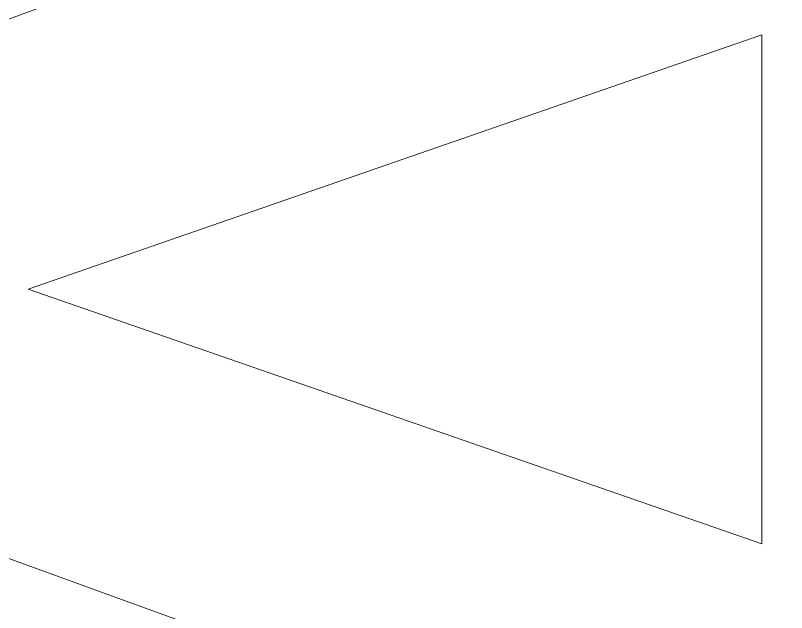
# Model space of a CAD drawing. Header units: inches. Extents: x -1525 to 612, y 0 to 1008.
# Drawn here: x 526.569 to 529.659, y 785.964 to 788.358 of the extents above; entities that cross this region are included whole.
import ezdxf

# ---------------------------------------------------------------- set-up
doc = ezdxf.new("R2010")
doc.units = ezdxf.units.IN
doc.header["$MEASUREMENT"] = 0
doc.layers.add('Layer 1', color=7, linetype='Continuous', lineweight=0)

# ---------------------------------------------------------------- blocks, each defined once
blk = doc.blocks.new('Block_33')
at = {"layer": 'Layer 1'}
for points, knots in [([(530.7, 788.64), (530.7, 788.64), (530.7, 785.9399), (530.7, 785.9399), (530.7, 785.9399), (532.68, 785.22), (532.68, 785.22), (532.8, 785.1), (532.92, 785.04), (532.98, 784.92), (533.04, 784.8), (533.04, 784.74), (533.04, 784.68), (533.04, 784.62), (533.04, 784.5), (533.04, 784.4399), (532.98, 784.3199), (532.86, 784.2), (532.74, 784.14), (532.68, 784.08), (532.56, 784.08), (532.5, 784.08), (532.44, 784.08), (532.38, 784.08), (532.32, 784.08), (532.32, 784.08), (525.06, 786.72), (525.06, 786.72), (524.94, 786.78), (524.82, 786.84), (524.76, 786.96), (524.7, 787.02), (524.64, 787.14), (524.64, 787.2599), (524.64, 787.3799), (524.7, 787.5), (524.82, 787.68), (524.82, 787.74), (524.94, 787.8), (525.06, 787.8), (525.06, 787.8), (532.26, 790.4399), (532.26, 790.4399), (532.38, 790.4399), (532.44, 790.4399), (532.5, 790.4399), (532.56, 790.4399), (532.68, 790.4399), (532.74, 790.3799), (532.86, 790.3199), (532.98, 790.2599), (533.04, 790.08), (533.04, 790.02), (533.04, 789.96), (533.04, 789.9), (533.04, 789.84), (533.04, 789.72), (532.98, 789.66), (532.92, 789.54), (532.8, 789.42), (532.68, 789.36), (532.68, 789.36), (530.7, 788.64), (530.7, 788.64)], [0, 0, 0, 0, 1, 1, 1, 2, 2, 2, 3, 3, 3, 4, 4, 4, 5, 5, 5, 6, 6, 6, 7, 7, 7, 8, 8, 8, 9, 9, 9, 10, 10, 10, 11, 11, 11, 12, 12, 12, 13, 13, 13, 14, 14, 14, 15, 15, 15, 16, 16, 16, 17, 17, 17, 18, 18, 18, 19, 19, 19, 20, 20, 20, 21, 21, 21, 21]), ([(529.56, 786.24), (529.56, 786.24), (529.56, 788.28), (529.56, 788.28), (529.56, 788.28), (526.62, 787.2599), (526.62, 787.2599), (526.62, 787.2599), (529.56, 786.24), (529.56, 786.24)], [0, 0, 0, 0, 1, 1, 1, 2, 2, 2, 3, 3, 3, 3])]:
    blk.add_open_spline(points, degree=3, knots=knots, dxfattribs=at)
blk = doc.blocks.new('Block_32')
at = {"layer": 'Layer 1'}
blk.add_blockref('Block_33', (0, 0), dxfattribs=at)

msp = doc.modelspace()

# ---------------------------------------------------------------- block references
at = {"layer": 'Layer 1'}
msp.add_blockref('Block_32', (0, 0), dxfattribs=at)

doc.saveas('drawing.dxf')
